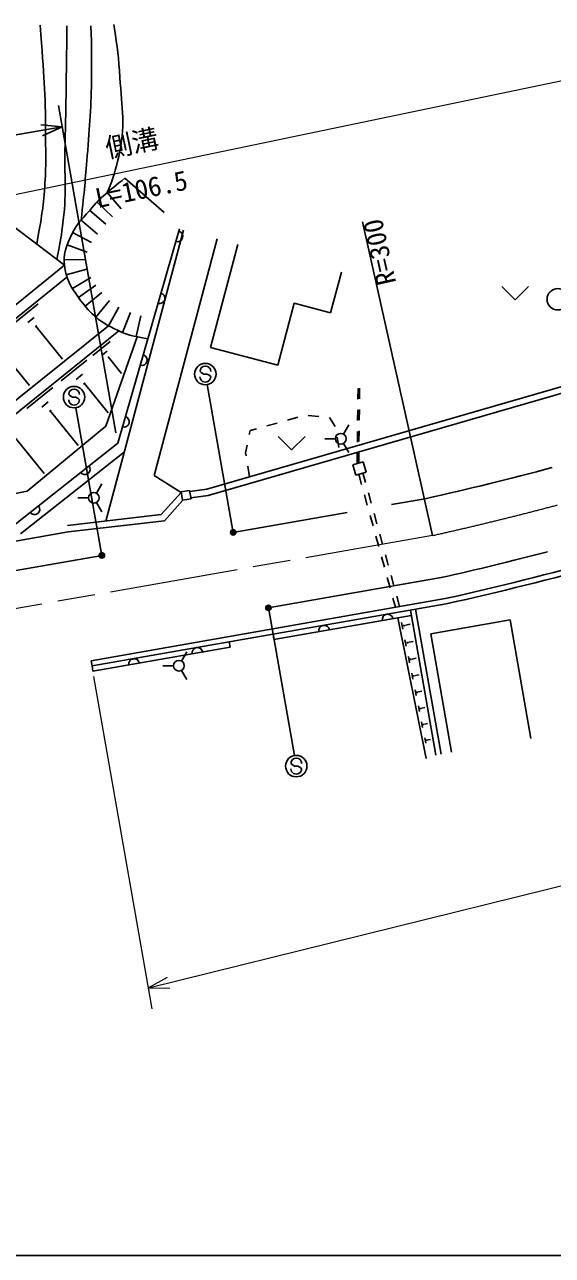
# Model space of a CAD drawing. Units: millimetres, scale not verified. Extents: x 40000 to 680000, y 20000 to 380000.
# Drawn here: x 110696 to 159917, y 205000 to 319856 of the extents above; entities that cross this region are included whole.
import ezdxf
from ezdxf.enums import TextEntityAlignment as Align

# ---------------------------------------------------------------- set-up
doc = ezdxf.new("R2010")
doc.units = ezdxf.units.MM
doc.header["$LTSCALE"] = 1000
doc.header["$PDMODE"] = 32
doc.header["$PDSIZE"] = 500
doc.linetypes.add('CHAIN', pattern=[18.5, 12, -1.5, 3.5, -1.5])
for name, color, linetype, lineweight in [('M-BGD', 7, 'Continuous', 25), ('M-BMK', 2, 'CHAIN', 13), ('M-STR-HTXT', 7, 'Continuous', 13), ('M-STR-STRC', 7, 'Continuous', 25), ('M-TTL-BAND', 7, 'Continuous', 25)]:
    doc.layers.add(name, color=color, linetype=linetype, lineweight=lineweight)
doc.styles.add('@ＭＳ ゴシック', font='')
doc.styles.add('ＭＳ ゴシック', font='')
doc.styles.get('@ＭＳ ゴシック').set_extended_font_data('@MS Gothic')
doc.styles.get('ＭＳ ゴシック').set_extended_font_data('MS Gothic')

msp = doc.modelspace()

# ---------------------------------------------------------------- linework, layer by layer
at = {"layer": 'M-BGD'}
for p, q in [((120042, 305519), (123697, 302329)), ((117453, 303295), (118902, 301918)), ((118404, 304195), (119706, 302677)), ((116767, 302523), (118285, 301222)), ((109497, 301133), (114415, 297405)), ((115966, 301599), (117497, 300313)), ((148752, 272181), (142210, 301459)), ((115163, 300454), (116926, 299509)), ((118276, 273524), (125506, 300687)), ((119380, 280784), (125142, 300784)), ((122774, 277787), (128647, 299851)), ((114657, 299301), (116537, 298618)), ((128025, 289738), (130580, 299336)), ((114382, 297939), (116381, 297918)), ((101965, 287321), (114415, 297405)), ((114584, 296494), (116509, 297037)), ((139232, 292964), (140243, 296764)), ((102444, 286422), (114640, 296299)), ((115146, 295233), (116859, 296267)), ((115728, 294376), (117347, 295551)), ((155193, 295431), (156443, 294181)), ((157693, 295431), (156443, 294181)), ((116349, 293569), (117887, 294848)), ((117327, 292568), (118616, 294097)), ((109660, 291945), (111968, 293814)), ((118518, 291756), (119495, 293501)), ((119811, 291132), (120560, 292987)), ((134306, 288066), (135849, 293864)), ((135849, 293864), (139232, 292964)), ((106333, 281983), (118512, 291758)), ((110993, 292069), (111570, 292536)), ((111676, 291667), (111821, 291784)), ((121106, 290739), (121530, 292694)), ((106789, 281067), (119495, 291265)), ((111748, 291725), (114242, 288647)), ((118272, 282373), (121205, 290720)), ((117051, 288983), (118664, 290277)), ((127687, 276503), (174057, 289937)), ((128025, 289738), (134306, 288066)), ((108662, 289231), (111147, 286163)), ((114101, 286615), (116510, 288548)), ((117980, 289065), (118383, 289389)), ((118454, 288783), (118555, 288864)), ((118505, 288823), (119721, 287308)), ((127811, 275914), (173975, 289289)), ((115488, 286738), (116090, 287221)), ((110901, 284046), (113329, 285995)), ((116197, 286317), (116347, 286438)), ((116272, 286377), (118476, 283632)), ((141777, 284897), (141790, 285897)), ((141928, 284940), (141941, 285940)), ((112299, 284170), (112906, 284657)), ((113014, 283746), (113165, 283867)), ((113090, 283807), (115688, 280569)), ((141752, 282897), (141765, 283897)), ((141903, 282940), (141915, 283940)), ((133277, 282407), (134240, 282675)), ((135203, 282943), (136167, 283212)), ((137141, 283365), (138139, 283293)), ((139117, 283189), (139647, 282341)), ((110930, 276327), (118272, 282373)), ((131648, 281593), (131724, 281974)), ((131724, 281974), (132313, 282138)), ((134347, 281433), (135597, 280183)), ((136847, 281433), (135597, 280183)), ((140433, 281643), (140933, 282509)), ((141727, 280897), (141739, 281897)), ((141877, 280941), (141890, 281940)), ((119380, 280784), (109878, 273273)), ((109887, 281220), (112510, 277952)), ((131307, 279891), (131452, 280613)), ((139683, 281210), (138683, 281210)), ((139848, 281371), (139996, 280382)), ((140433, 280777), (140933, 279911)), ((120000, 280000), (110300, 272332)), ((131349, 279630), (131307, 279891)), ((141701, 278897), (141714, 279897)), ((141852, 278941), (141865, 279941)), ((131667, 277656), (131508, 278643)), ((141296, 278780), (142257, 279058)), ((141296, 278780), (141575, 277819)), ((141575, 277819), (142535, 278098)), ((142493, 277119), (142247, 278014)), ((142257, 279058), (142535, 278098)), ((117397, 276127), (117897, 276993)), ((125306, 276186), (122774, 277787)), ((141863, 277903), (142128, 276939)), ((74768, 269111), (110930, 276327)), ((116647, 275694), (115647, 275694)), ((123433, 274131), (125306, 276186)), ((126082, 276390), (125294, 276251)), ((125294, 276251), (125433, 275463)), ((126082, 276390), (126221, 275602)), ((126099, 276291), (127687, 276503)), ((126203, 275700), (127811, 275914)), ((142393, 275974), (142658, 275010)), ((143023, 275191), (142758, 276155)), ((117397, 275261), (117897, 274395)), ((123726, 273561), (125464, 275469)), ((126221, 275602), (125433, 275463)), ((144917, 275061), (148067, 275614)), ((114679, 273101), (123433, 274131)), ((114766, 272507), (123726, 273561)), ((130291, 272492), (140780, 274335)), ((142923, 274046), (143188, 273082)), ((143553, 273263), (143288, 274227)), ((75386, 265591), (114766, 272507)), ((144083, 271334), (143818, 272298)), ((143453, 272117), (143718, 271153)), ((75853, 262932), (117754, 270291)), ((143983, 270189), (144248, 269225)), ((144613, 269406), (144348, 270370)), ((133582, 265456), (149534, 268257)), ((144513, 268260), (144778, 267296)), ((145143, 267477), (144878, 268441)), ((145673, 265549), (145408, 266513)), ((116893, 260494), (149925, 266295)), ((116980, 260002), (150023, 265805)), ((145043, 266332), (145278, 265479)), ((133954, 262475), (146758, 264724)), ((145504, 264504), (148150, 251361)), ((146671, 265216), (149047, 251691)), ((147164, 265303), (149539, 251777)), ((148581, 263013), (155968, 264311)), ((155968, 264311), (157911, 253248)), ((145850, 264052), (145975, 263434)), ((146051, 263852), (146082, 263697)), ((146217, 263825), (146225, 263786)), ((146221, 263805), (146650, 263892)), ((129784, 262250), (129870, 261758)), ((133867, 262968), (133954, 262475)), ((146171, 262458), (146292, 261860)), ((146366, 262264), (146396, 262114)), ((146527, 262238), (146534, 262200)), ((146530, 262219), (146930, 262300)), ((148581, 263013), (150524, 251950)), ((117066, 259509), (129870, 261758)), ((125336, 260463), (125836, 261329)), ((146488, 260883), (146604, 260305)), ((146836, 260652), (147206, 260727)), ((116893, 260494), (116980, 260002)), ((116980, 260002), (117066, 259509)), ((124586, 260030), (123586, 260030)), ((125336, 259597), (125836, 258731)), ((146676, 260696), (146705, 260551)), ((146832, 260670), (146839, 260634)), ((146801, 259328), (146914, 258769)), ((146983, 259147), (147011, 259007)), ((147133, 259122), (147140, 259087)), ((147137, 259105), (147479, 259174)), ((147110, 257792), (147219, 257252)), ((147286, 257617), (147313, 257482)), ((147431, 257593), (147438, 257559)), ((147435, 257576), (147748, 257639)), ((147416, 256275), (147521, 255753)), ((147585, 256106), (147612, 255975)), ((147725, 256083), (147732, 256050)), ((147729, 256067), (148014, 256124)), ((147717, 254776), (147818, 254273)), ((147881, 254613), (147906, 254487)), ((148016, 254591), (148022, 254560)), ((148019, 254575), (148277, 254627)), ((148015, 253296), (148113, 252812)), ((148173, 253139), (148197, 253018)), ((148303, 253118), (148309, 253088)), ((148306, 253103), (148537, 253149))]:
    msp.add_line(p, q, dxfattribs=at)
for centre in [(140183, 281210), (117147, 275694), (125086, 260030)]:
    msp.add_circle(centre, 500, dxfattribs=at)
for centre, radius, start, end in [((124941, 300086), 500, 253.92803, 73.92803), ((123280, 294321), 500, 253.92803, 73.92803), ((121619, 288555), 500, 253.92803, 73.92803), ((119958, 282790), 500, 253.92803, 73.92803), ((116310, 278358), 500, 218.32594, 38.32594), ((83330, 564961), 296500, 282.61133, 284.96744), ((111603, 274637), 500, 218.32594, 38.32594), ((83330, 564961), 306000, 282.56985, 288.23161), ((83330, 564961), 306500, 282.56773, 288.22986), ((83330, 564961), 304000, 282.57842, 284.50347), ((144546, 264335), 500, 9.96078, 189.96078), ((138636, 263297), 500, 9.96078, 189.96078), ((126817, 261222), 500, 9.96078, 189.96078), ((120907, 260184), 500, 9.96078, 189.96078)]:
    msp.add_arc(centre, radius, start, end, dxfattribs=at)
for points, knots in [([(111824, 299369), (112249, 301683), (112370, 302379), (112538, 304329), (112717, 306411), (112652, 307587), (112653, 309677), (112655, 313635), (112494, 314982), (112135, 319798)], [0, 0, 0, 0, 1, 1, 1, 2, 2, 2, 3, 3, 3, 3]), ([(113701, 297946), (114015, 299383), (114066, 299832), (114234, 301051), (114643, 304012), (114390, 305711), (114464, 308699), (114572, 313011), (114578, 314382), (114637, 319741)], [0, 0, 0, 0, 1, 1, 1, 2, 2, 2, 3, 3, 3, 3]), ([(115966, 301599), (116277, 304487), (116352, 305257), (116535, 307607), (116762, 310522), (116910, 312158), (116937, 315083), (116955, 316902), (116954, 317517), (116880, 319741)], [0, 0, 0, 0, 1, 1, 1, 2, 2, 2, 3, 3, 3, 3]), ([(118404, 304195), (119016, 305645), (119154, 306211), (119468, 307549), (120123, 310349), (119781, 312041), (119583, 314910), (119448, 316850), (119374, 317553), (119008, 319856)], [0, 0, 0, 0, 1, 1, 1, 2, 2, 2, 3, 3, 3, 3]), ([(122192, 290544), (120775, 290770), (120168, 290923), (119003, 291501), (117478, 292257), (116729, 292999), (115728, 294376), (114969, 295422), (114555, 296127), (114410, 297411), (114297, 298424), (114527, 299031), (114930, 299967), (115415, 301097), (115975, 301583), (116767, 302523), (117883, 303850), (118455, 304248), (120042, 305519)], [0, 0, 0, 0, 1, 1, 1, 2, 2, 2, 3, 3, 3, 4, 4, 4, 5, 5, 5, 6, 6, 6, 6])]:
    msp.add_open_spline(points, degree=3, knots=knots, dxfattribs=at)
at = {"layer": 'M-BMK'}
msp.add_line((148752, 272181), (77197, 259615), dxfattribs=at)
msp.add_arc((83330, 564961), 300000, 282.59582, 287.53276, dxfattribs=at)
at = {"layer": 'M-STR-HTXT'}
for p, q in [((70090, 295745), (172299, 317024)), ((122599, 228003), (117153, 259017)), ((122253, 229973), (204690, 250362)), ((124004, 230939), (122253, 229973)), ((122253, 229973), (124253, 229934))]:
    msp.add_line(p, q, dxfattribs=at)
at = {"layer": 'M-STR-STRC'}
for p, q in [((119207, 281769), (113845, 312302)), ((68924, 302383), (114191, 310332)), ((114191, 310332), (112198, 310508)), ((112377, 309488), (114191, 310332)), ((127153, 287381), (127054, 287499)), ((127398, 287242), (127153, 287381)), ((127699, 287239), (127398, 287242)), ((127944, 287127), (127699, 287239)), ((130117, 272614), (127721, 286256)), ((128050, 286991), (127944, 287127)), ((114912, 285231), (114813, 285349)), ((115157, 285092), (114912, 285231)), ((115458, 285089), (115157, 285092)), ((115703, 284978), (115458, 285089)), ((115809, 284841), (115703, 284978)), ((117876, 270464), (115480, 284106)), ((133461, 265282), (135856, 251641)), ((135634, 250796), (135535, 250914)), ((135879, 250657), (135634, 250796)), ((136180, 250655), (135879, 250657)), ((136425, 250543), (136180, 250655)), ((136531, 250407), (136425, 250543))]:
    msp.add_line(p, q, dxfattribs=at)
for centre, radius in [((160426, 294224), 1000), ((127549, 287240), 1000), ((115307, 285091), 1000), ((130143, 272467), 150), ((130143, 272467), 120), ((130143, 272467), 90), ((130143, 272467), 60), ((130143, 272467), 30), ((117902, 270317), 150), ((117902, 270317), 120), ((117902, 270317), 90), ((117902, 270317), 60), ((117902, 270317), 30), ((133435, 265430), 150), ((133435, 265430), 120), ((133435, 265430), 90), ((133435, 265430), 60), ((133435, 265430), 30), ((136029, 250656), 1000)]:
    msp.add_circle(centre, radius, dxfattribs=at)
for centre, start, end in [((127554, 287495), 359.55488, 179.55488), ((127550, 286995), 179.55488, 359.55488), ((115309, 284845), 179.55488, 359.55488), ((115313, 285345), 359.55488, 179.55488), ((136031, 250411), 179.55488, 359.55488), ((136035, 250911), 359.55488, 179.55488)]:
    msp.add_arc(centre, 500, start, end, dxfattribs=at)
for p in [(130143, 272467), (117902, 270317), (133435, 265430)]:
    msp.add_point(p, dxfattribs=at)
at = {"layer": 'M-TTL-BAND'}
msp.add_line((40000, 205000), (579000, 205000), dxfattribs=at)

# ---------------------------------------------------------------- texts
at = {"layer": 'M-BGD', "style": 'ＭＳ ゴシック'}
msp.add_text('R=300', height=1833, rotation=102.596, dxfattribs=at).set_placement((142210, 301459), align=Align.TOP_RIGHT)
at = {"layer": 'M-STR-HTXT', "style": 'ＭＳ ゴシック'}
msp.add_text('側溝', height=1833, rotation=11.761, dxfattribs=at).set_placement((120991, 307363), align=Align.BOTTOM_CENTER)
at = {"layer": 'M-STR-HTXT', "style": '@ＭＳ ゴシック'}
msp.add_text('L=106.5', height=1833, rotation=11.761, dxfattribs=at).set_placement((121398, 305405), align=Align.TOP_CENTER)

doc.saveas('drawing.dxf')
